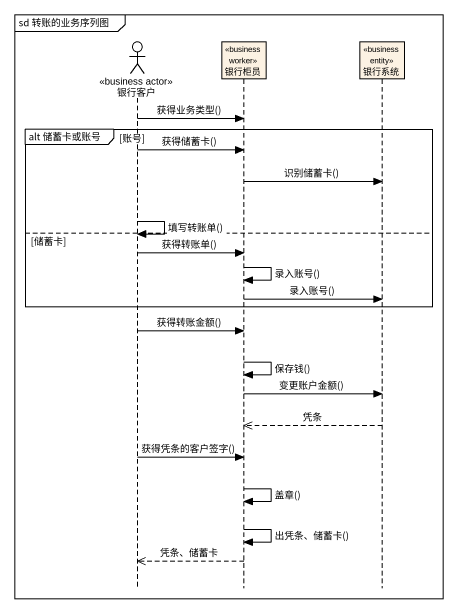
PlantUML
@startuml
mainframe sd 转账的业务序列图
hide footbox
actor 银行客户 <<business actor>>
participant 银行柜员 <<business worker>>
participant 银行系统 <<business entity>>

银行客户 -> 银行柜员 : 获得业务类型()
group alt 储蓄卡或账号 [账号]
  银行客户 -> 银行柜员 : 获得储蓄卡()
  银行柜员 -> 银行系统 : 识别储蓄卡()
  银行客户 -> 银行客户 : 填写转账单()
else 储蓄卡
  银行客户 -> 银行柜员 : 获得转账单()
  银行柜员 -> 银行柜员 : 录入账号()
  银行柜员 -> 银行系统 : 录入账号()
end
银行客户 -> 银行柜员 : 获得转账金额()
银行柜员 -> 银行柜员 : 保存钱()
银行柜员 -> 银行系统 : 变更账户金额()
银行系统 -->> 银行柜员 : 凭条
银行客户 -> 银行柜员 : 获得凭条的客户签字()
银行柜员 -> 银行柜员 : 盖章()
银行柜员 -> 银行柜员 : 出凭条、储蓄卡()
银行柜员 -->> 银行客户 : 凭条、储蓄卡
@enduml
